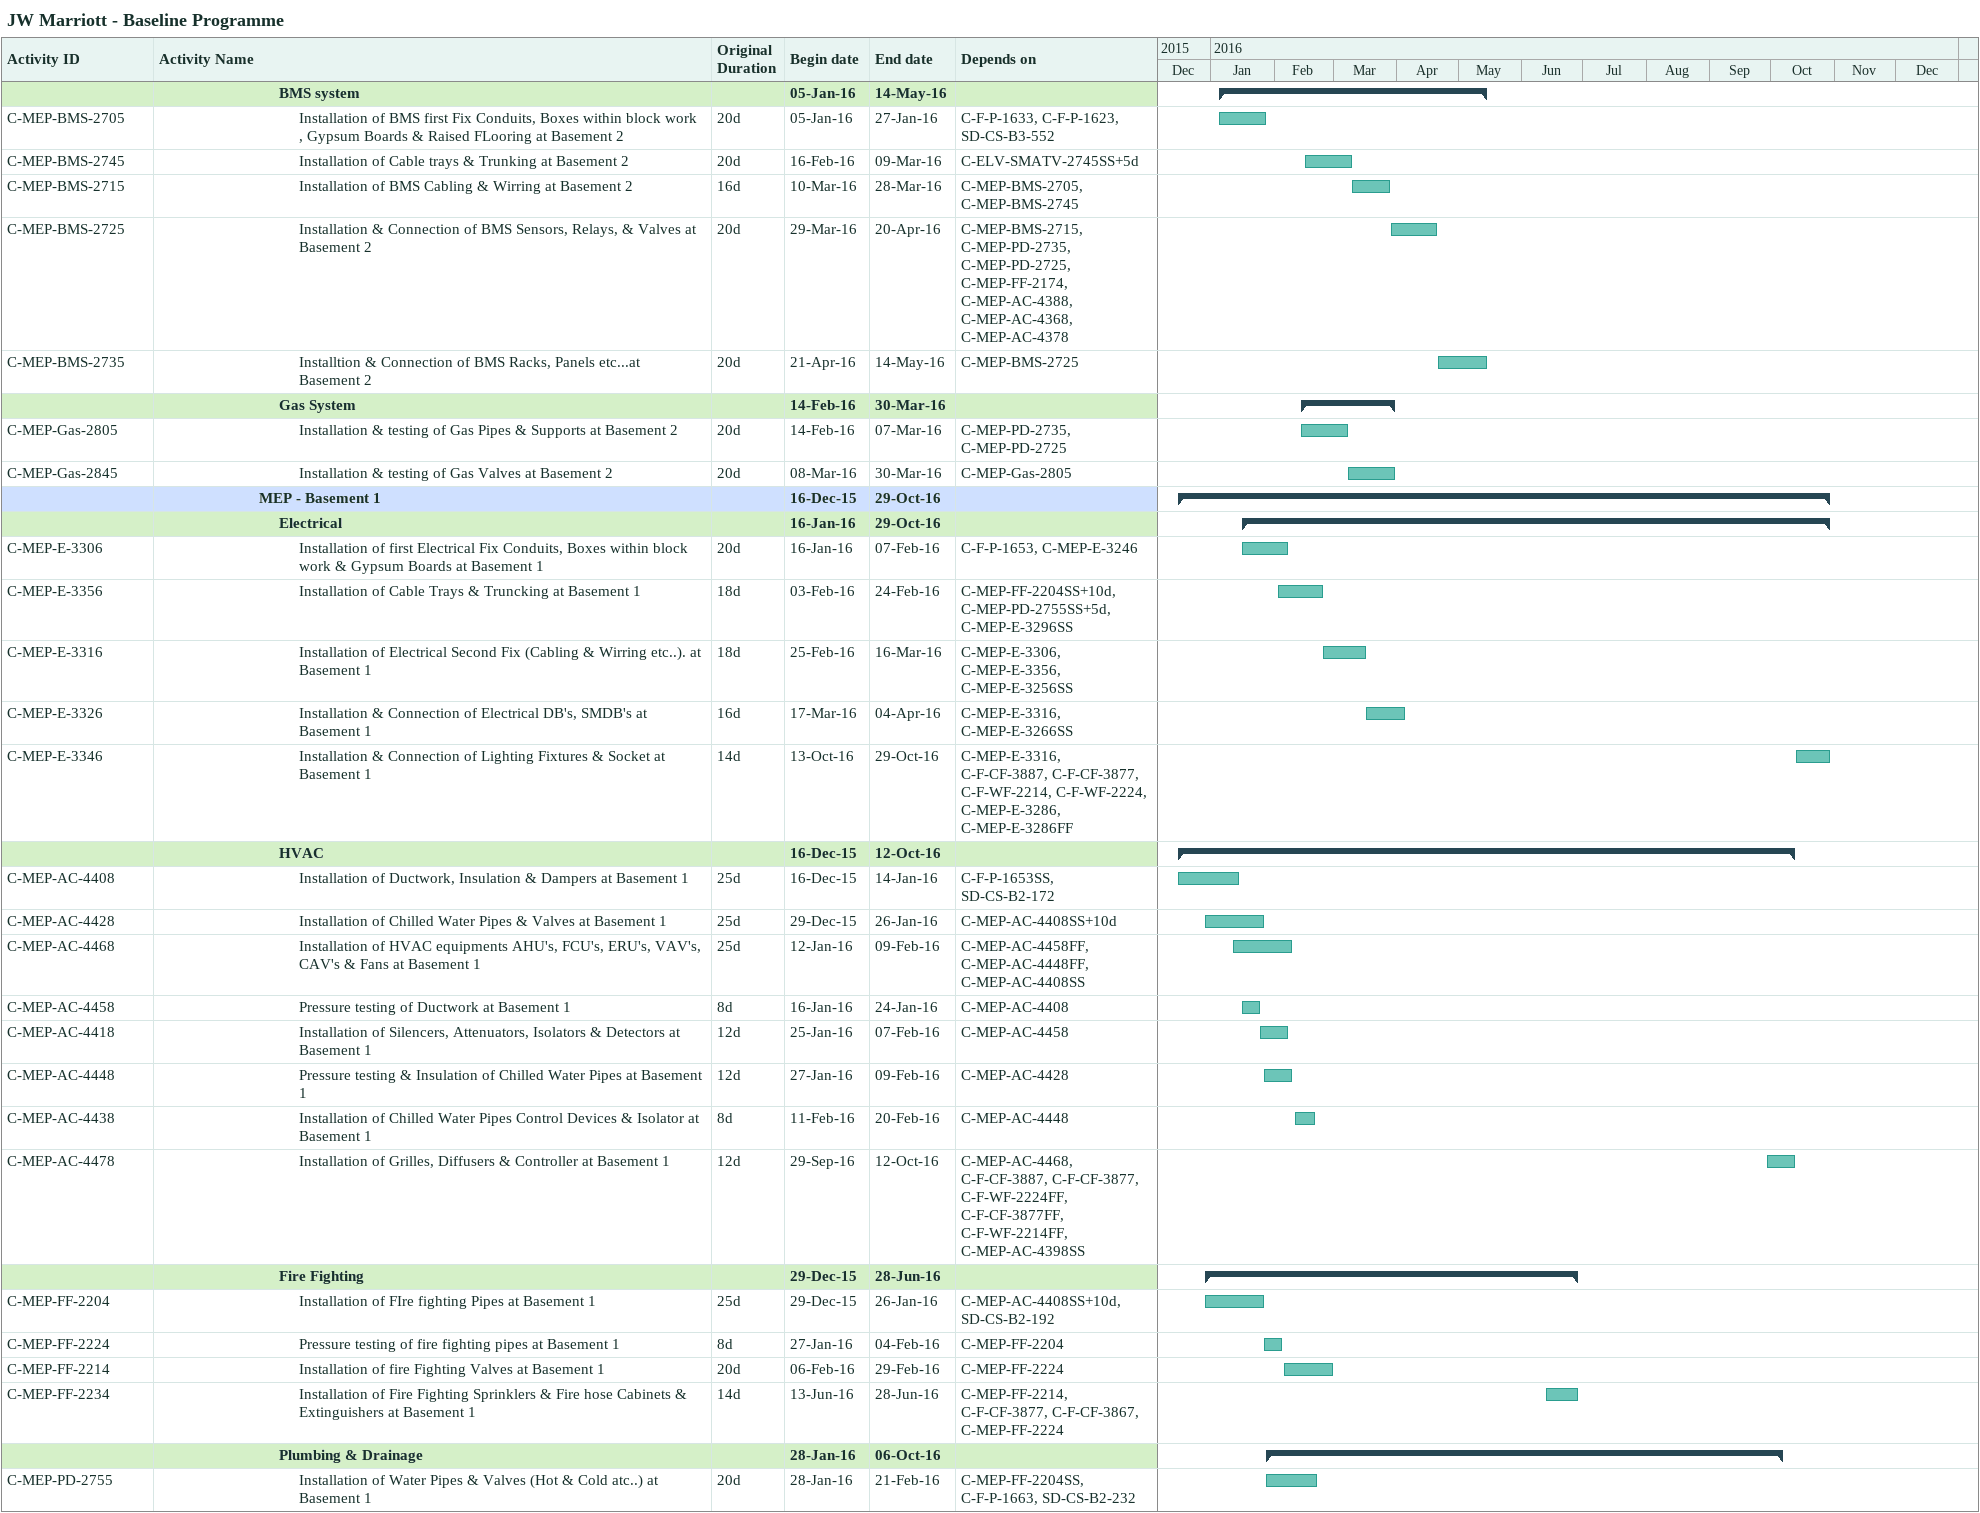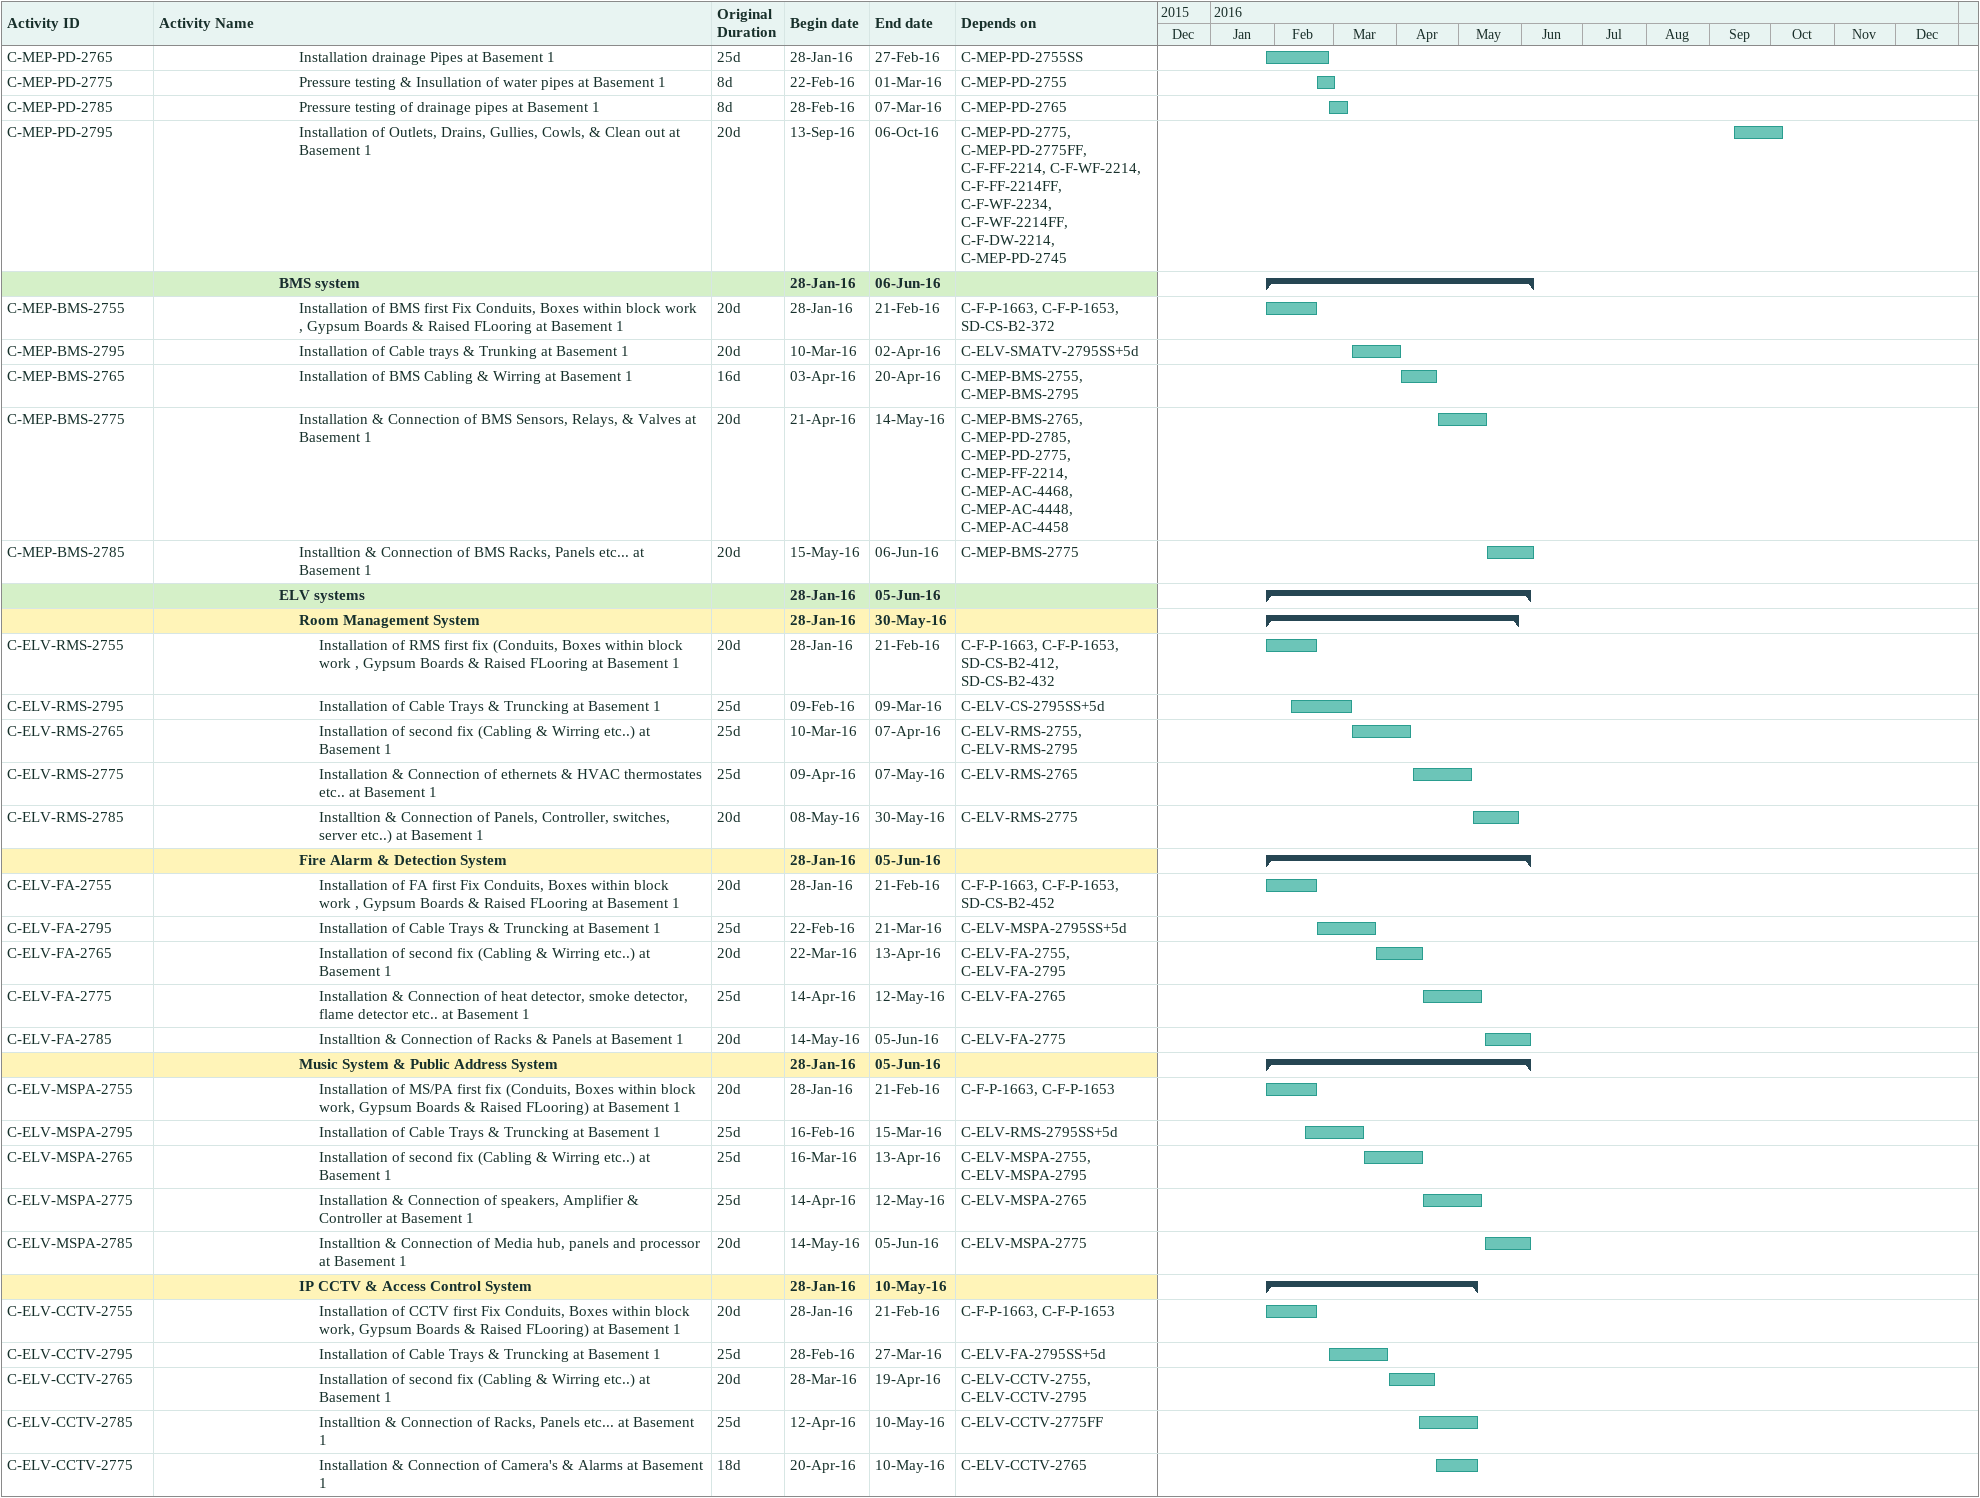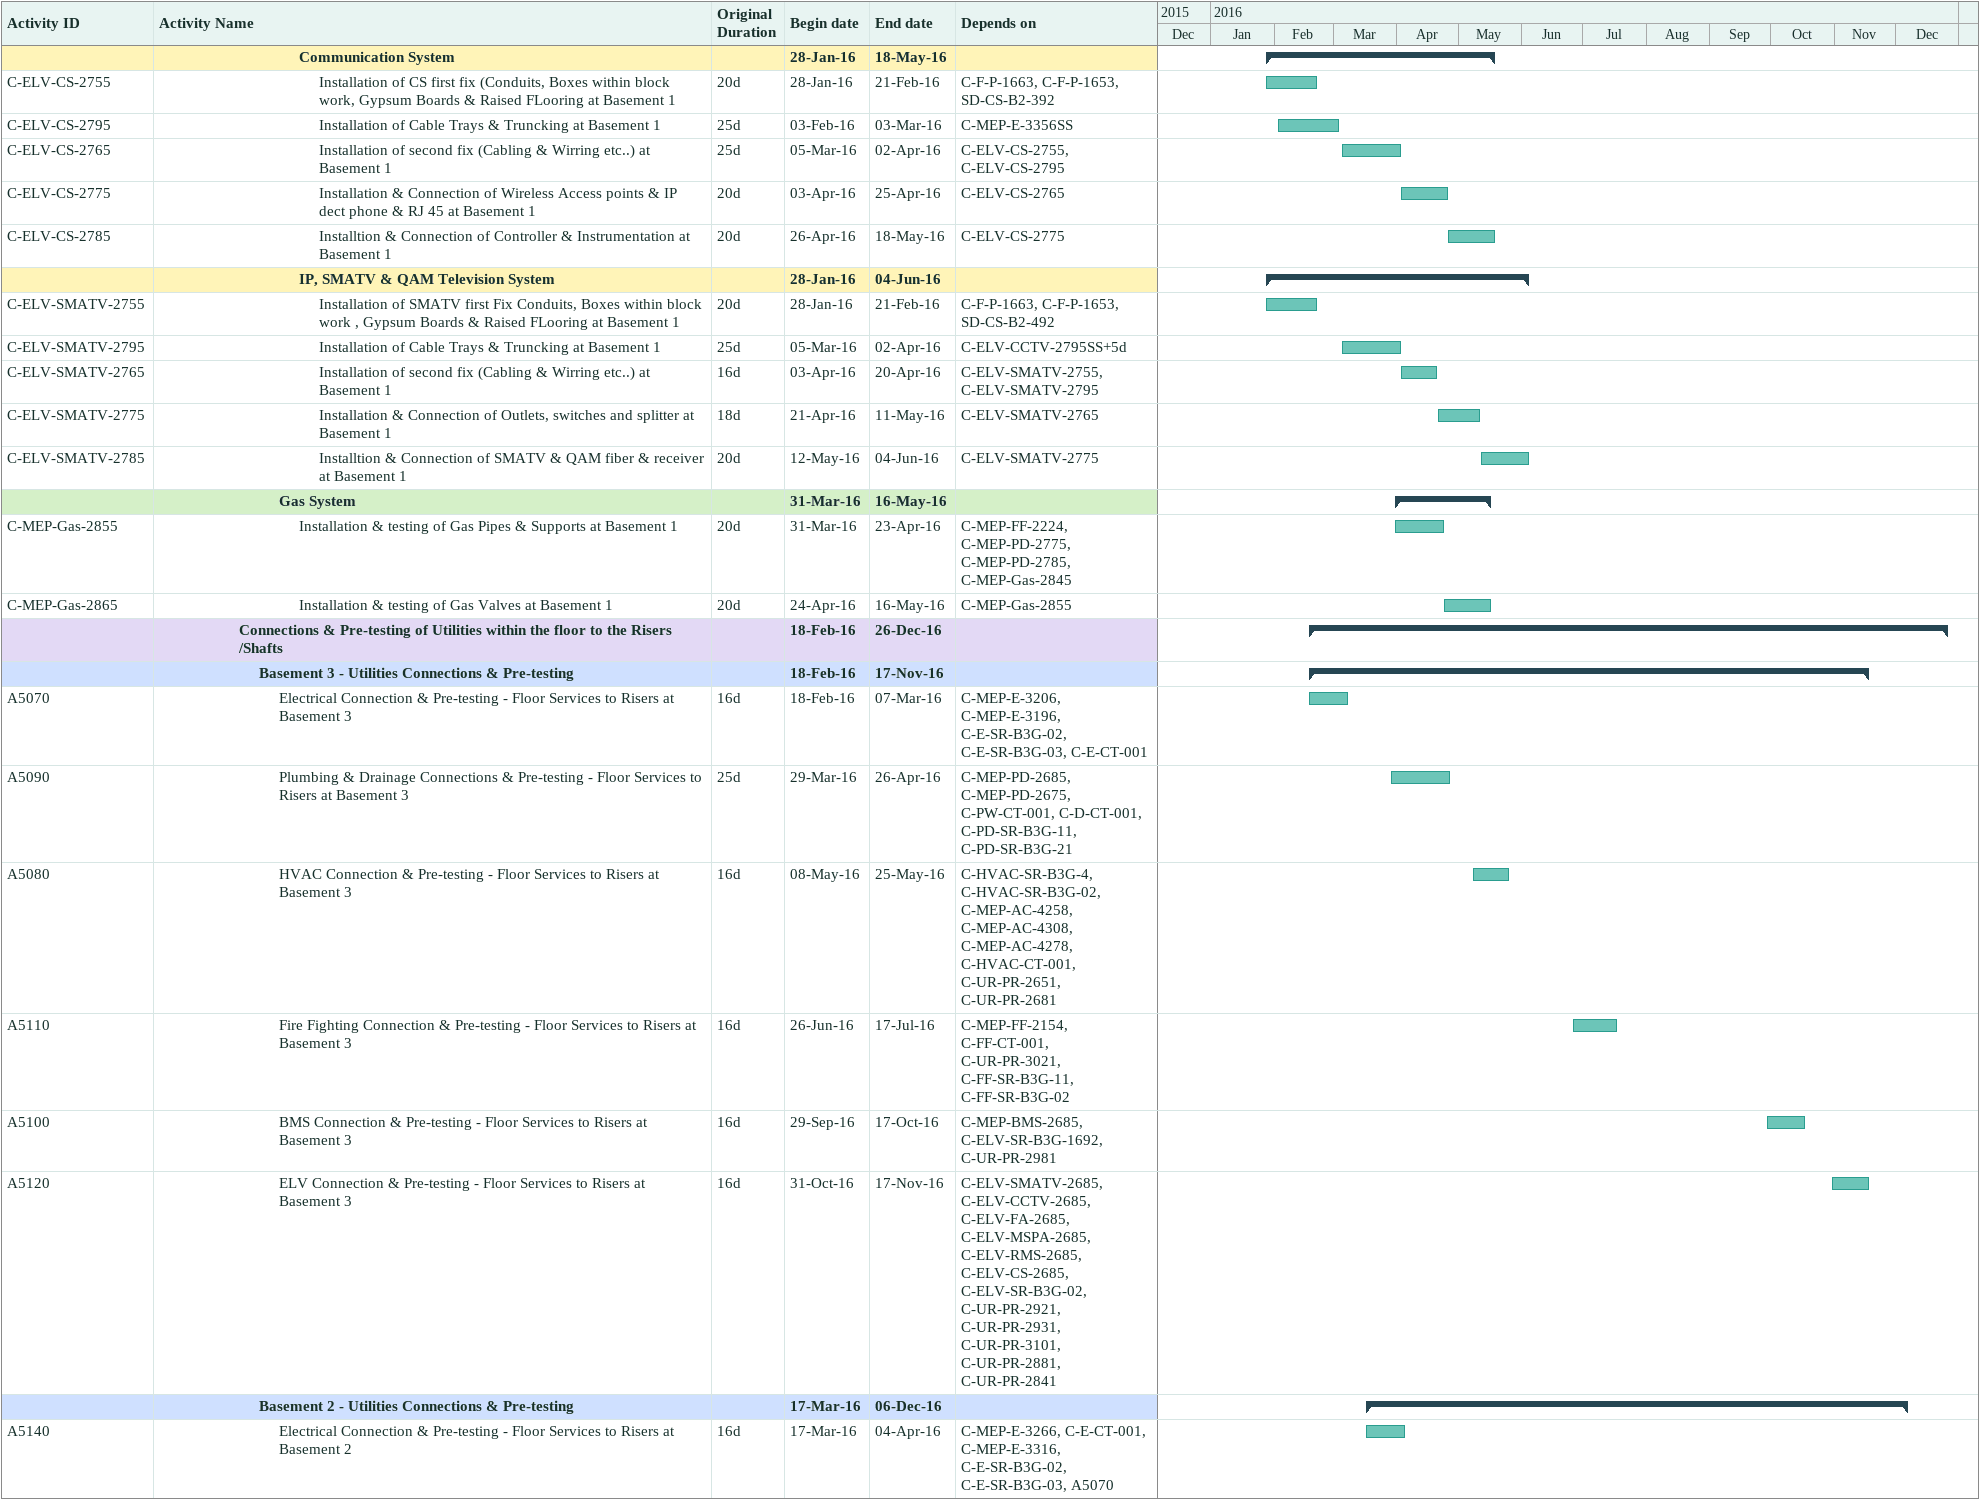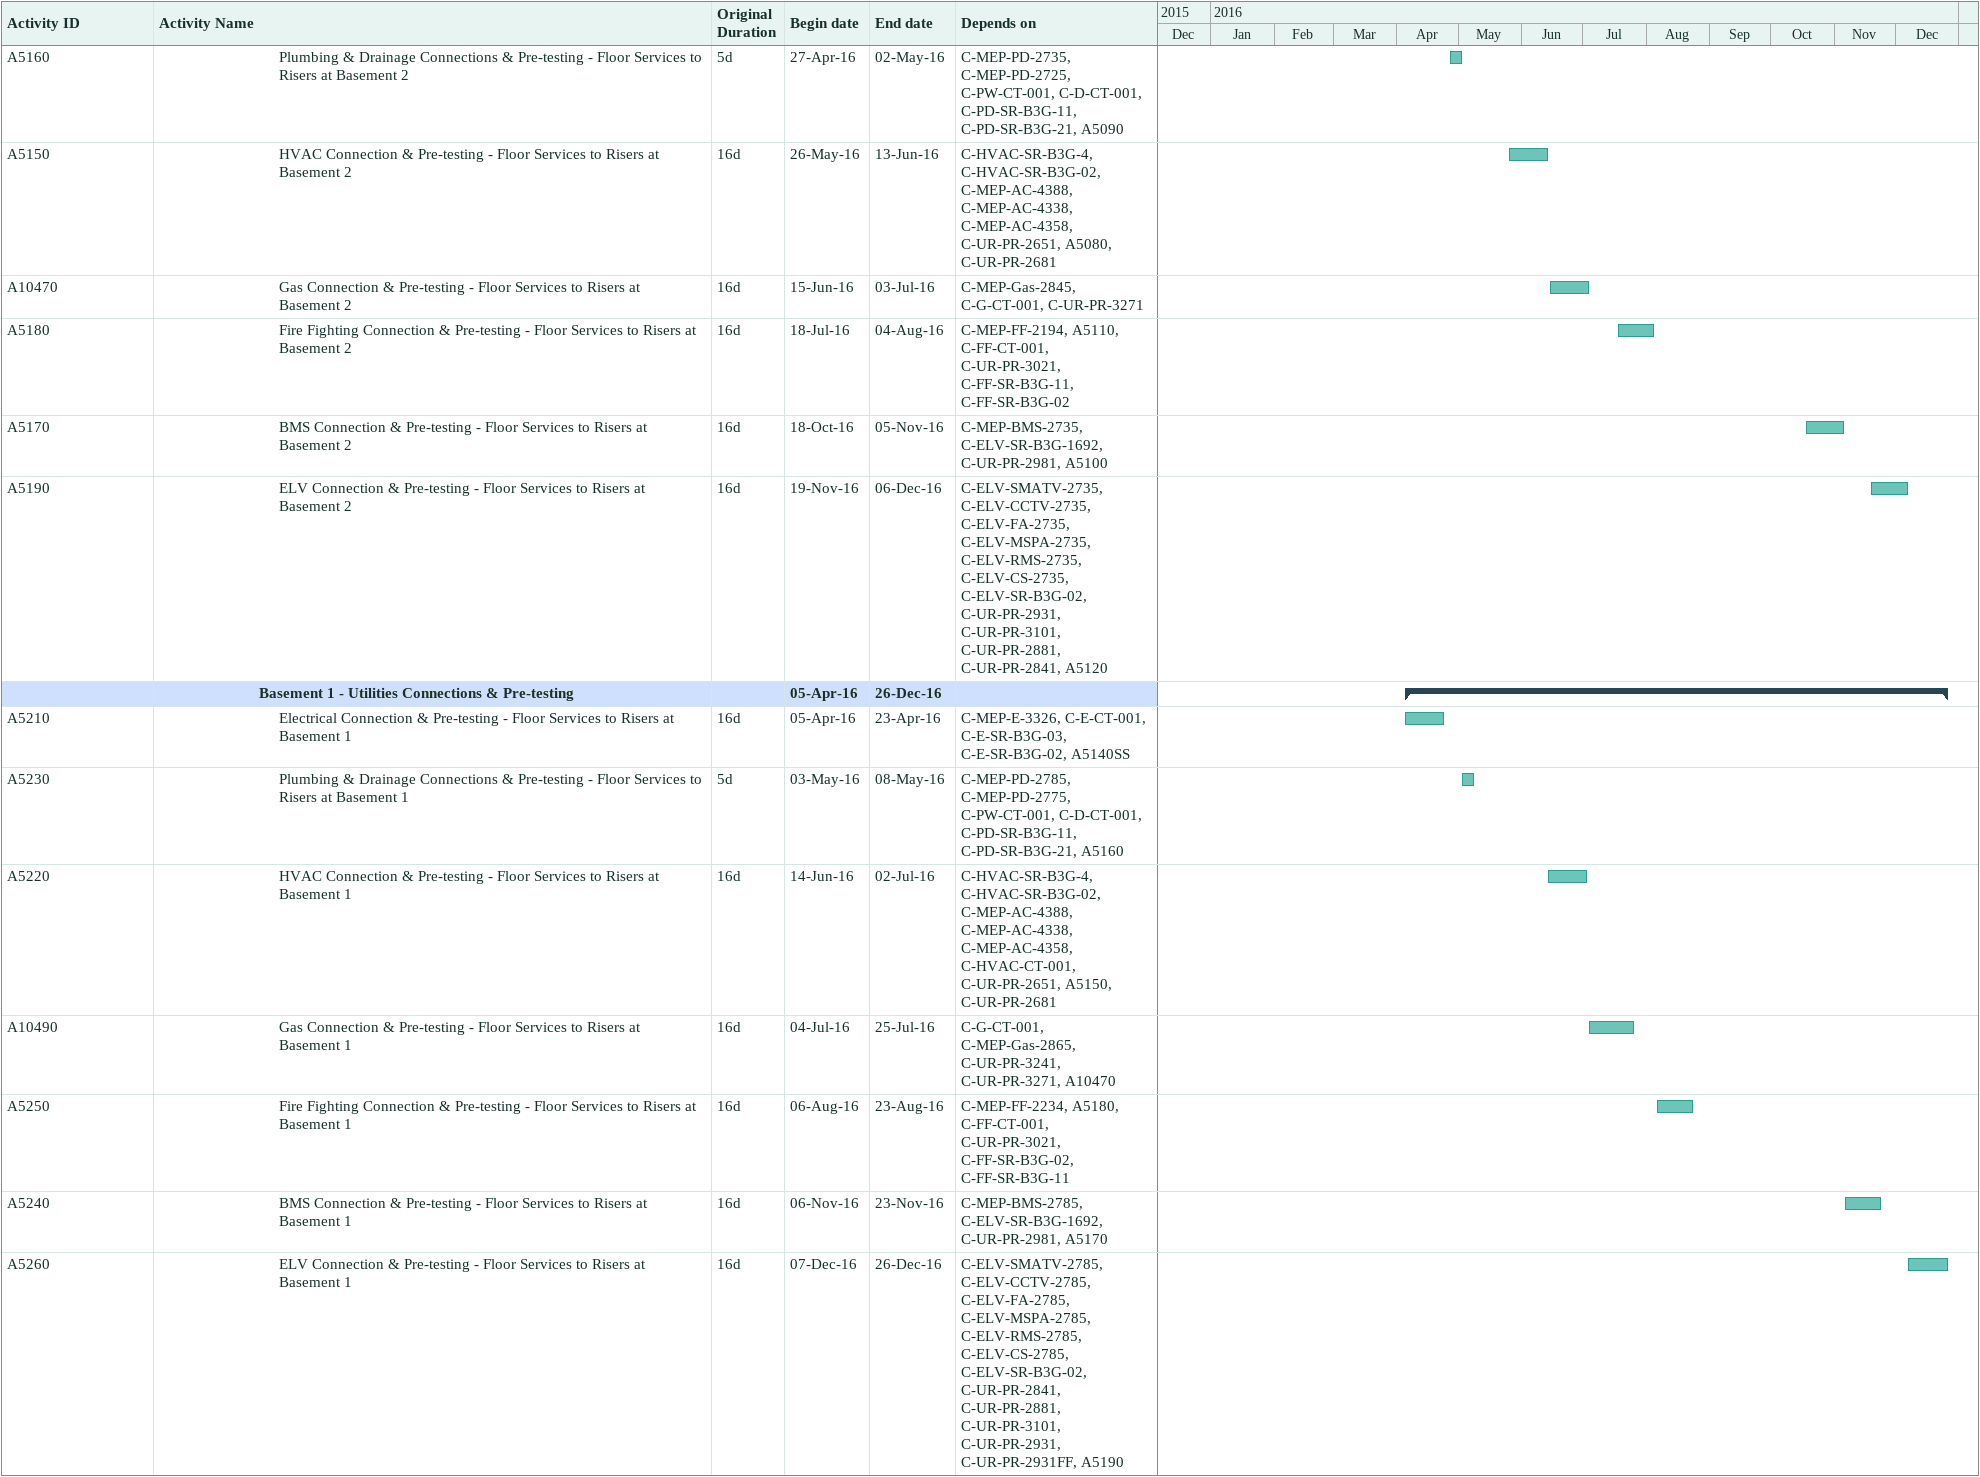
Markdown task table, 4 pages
JW Marriott - Baseline Programme

| ID | Level | Task | Original duration | Start | Finish | Predecessors |
|---|---|---|---|---|---|---|
|  | 7 | **BMS system** |  | 2016-01-05 | 2016-05-14 |  |
| C-MEP-BMS-2705 | 8 | Installation of BMS first Fix Conduits, Boxes within block work , Gypsum Boards & Raised FLooring at Basement 2 | 20d | 2016-01-05 | 2016-01-27 | C-F-P-1633, C-F-P-1623, SD-CS-B3-552 |
| C-MEP-BMS-2745 | 8 | Installation of Cable trays & Trunking at Basement 2 | 20d | 2016-02-16 | 2016-03-09 | C-ELV-SMATV-2745SS+5d |
| C-MEP-BMS-2715 | 8 | Installation of BMS Cabling & Wirring at Basement 2 | 16d | 2016-03-10 | 2016-03-28 | C-MEP-BMS-2705, C-MEP-BMS-2745 |
| C-MEP-BMS-2725 | 8 | Installation & Connection of BMS Sensors, Relays, & Valves at Basement 2 | 20d | 2016-03-29 | 2016-04-20 | C-MEP-BMS-2715, C-MEP-PD-2735, C-MEP-PD-2725, C-MEP-FF-2174, C-MEP-AC-4388, C-MEP-AC-4368, C-MEP-AC-4378 |
| C-MEP-BMS-2735 | 8 | Installtion & Connection of BMS Racks, Panels etc...at Basement 2 | 20d | 2016-04-21 | 2016-05-14 | C-MEP-BMS-2725 |
|  | 7 | **Gas System** |  | 2016-02-14 | 2016-03-30 |  |
| C-MEP-Gas-2805 | 8 | Installation & testing of Gas Pipes & Supports at Basement 2 | 20d | 2016-02-14 | 2016-03-07 | C-MEP-PD-2735, C-MEP-PD-2725 |
| C-MEP-Gas-2845 | 8 | Installation & testing of Gas Valves at Basement 2 | 20d | 2016-03-08 | 2016-03-30 | C-MEP-Gas-2805 |
|  | 6 | **MEP - Basement 1** |  | 2015-12-16 | 2016-10-29 |  |
|  | 7 | **Electrical** |  | 2016-01-16 | 2016-10-29 |  |
| C-MEP-E-3306 | 8 | Installation of first Electrical Fix Conduits, Boxes within block work & Gypsum Boards at Basement 1 | 20d | 2016-01-16 | 2016-02-07 | C-F-P-1653, C-MEP-E-3246 |
| C-MEP-E-3356 | 8 | Installation of Cable Trays & Truncking at Basement 1 | 18d | 2016-02-03 | 2016-02-24 | C-MEP-FF-2204SS+10d, C-MEP-PD-2755SS+5d, C-MEP-E-3296SS |
| C-MEP-E-3316 | 8 | Installation of Electrical Second Fix (Cabling & Wirring etc..). at Basement 1 | 18d | 2016-02-25 | 2016-03-16 | C-MEP-E-3306, C-MEP-E-3356, C-MEP-E-3256SS |
| C-MEP-E-3326 | 8 | Installation & Connection of Electrical DB's, SMDB's at Basement 1 | 16d | 2016-03-17 | 2016-04-04 | C-MEP-E-3316, C-MEP-E-3266SS |
| C-MEP-E-3346 | 8 | Installation & Connection of Lighting Fixtures & Socket at Basement 1 | 14d | 2016-10-13 | 2016-10-29 | C-MEP-E-3316, C-F-CF-3887, C-F-CF-3877, C-F-WF-2214, C-F-WF-2224, C-MEP-E-3286, C-MEP-E-3286FF |
|  | 7 | **HVAC** |  | 2015-12-16 | 2016-10-12 |  |
| C-MEP-AC-4408 | 8 | Installation of Ductwork, Insulation & Dampers at Basement 1 | 25d | 2015-12-16 | 2016-01-14 | C-F-P-1653SS, SD-CS-B2-172 |
| C-MEP-AC-4428 | 8 | Installation of Chilled Water Pipes & Valves at Basement 1 | 25d | 2015-12-29 | 2016-01-26 | C-MEP-AC-4408SS+10d |
| C-MEP-AC-4468 | 8 | Installation of HVAC equipments AHU's, FCU's, ERU's, VAV's, CAV's & Fans at Basement 1 | 25d | 2016-01-12 | 2016-02-09 | C-MEP-AC-4458FF, C-MEP-AC-4448FF, C-MEP-AC-4408SS |
| C-MEP-AC-4458 | 8 | Pressure testing of Ductwork at Basement 1 | 8d | 2016-01-16 | 2016-01-24 | C-MEP-AC-4408 |
| C-MEP-AC-4418 | 8 | Installation of Silencers, Attenuators, Isolators & Detectors at Basement 1 | 12d | 2016-01-25 | 2016-02-07 | C-MEP-AC-4458 |
| C-MEP-AC-4448 | 8 | Pressure testing & Insulation of Chilled Water Pipes at Basement 1 | 12d | 2016-01-27 | 2016-02-09 | C-MEP-AC-4428 |
| C-MEP-AC-4438 | 8 | Installation of Chilled Water Pipes Control Devices & Isolator at Basement 1 | 8d | 2016-02-11 | 2016-02-20 | C-MEP-AC-4448 |
| C-MEP-AC-4478 | 8 | Installation of Grilles, Diffusers & Controller at Basement 1 | 12d | 2016-09-29 | 2016-10-12 | C-MEP-AC-4468, C-F-CF-3887, C-F-CF-3877, C-F-WF-2224FF, C-F-CF-3877FF, C-F-WF-2214FF, C-MEP-AC-4398SS |
|  | 7 | **Fire Fighting** |  | 2015-12-29 | 2016-06-28 |  |
| C-MEP-FF-2204 | 8 | Installation of FIre fighting Pipes at Basement 1 | 25d | 2015-12-29 | 2016-01-26 | C-MEP-AC-4408SS+10d, SD-CS-B2-192 |
| C-MEP-FF-2224 | 8 | Pressure testing of fire fighting pipes at Basement 1 | 8d | 2016-01-27 | 2016-02-04 | C-MEP-FF-2204 |
| C-MEP-FF-2214 | 8 | Installation of fire Fighting Valves at Basement 1 | 20d | 2016-02-06 | 2016-02-29 | C-MEP-FF-2224 |
| C-MEP-FF-2234 | 8 | Installation of Fire Fighting Sprinklers & Fire hose Cabinets & Extinguishers at Basement 1 | 14d | 2016-06-13 | 2016-06-28 | C-MEP-FF-2214, C-F-CF-3877, C-F-CF-3867, C-MEP-FF-2224 |
|  | 7 | **Plumbing & Drainage** |  | 2016-01-28 | 2016-10-06 |  |
| C-MEP-PD-2755 | 8 | Installation of Water Pipes & Valves (Hot & Cold atc..) at Basement 1 | 20d | 2016-01-28 | 2016-02-21 | C-MEP-FF-2204SS, C-F-P-1663, SD-CS-B2-232 |
| C-MEP-PD-2765 | 8 | Installation drainage Pipes at Basement 1 | 25d | 2016-01-28 | 2016-02-27 | C-MEP-PD-2755SS |
| C-MEP-PD-2775 | 8 | Pressure testing & Insullation of water pipes at Basement 1 | 8d | 2016-02-22 | 2016-03-01 | C-MEP-PD-2755 |
| C-MEP-PD-2785 | 8 | Pressure testing of drainage pipes at Basement 1 | 8d | 2016-02-28 | 2016-03-07 | C-MEP-PD-2765 |
| C-MEP-PD-2795 | 8 | Installation of Outlets, Drains, Gullies, Cowls, & Clean out at Basement 1 | 20d | 2016-09-13 | 2016-10-06 | C-MEP-PD-2775, C-MEP-PD-2775FF, C-F-FF-2214, C-F-WF-2214, C-F-FF-2214FF, C-F-WF-2234, C-F-WF-2214FF, C-F-DW-2214, C-MEP-PD-2745 |
|  | 7 | **BMS system** |  | 2016-01-28 | 2016-06-06 |  |
| C-MEP-BMS-2755 | 8 | Installation of BMS first Fix Conduits, Boxes within block work , Gypsum Boards & Raised FLooring at Basement 1 | 20d | 2016-01-28 | 2016-02-21 | C-F-P-1663, C-F-P-1653, SD-CS-B2-372 |
| C-MEP-BMS-2795 | 8 | Installation of Cable trays & Trunking at Basement 1 | 20d | 2016-03-10 | 2016-04-02 | C-ELV-SMATV-2795SS+5d |
| C-MEP-BMS-2765 | 8 | Installation of BMS Cabling & Wirring at Basement 1 | 16d | 2016-04-03 | 2016-04-20 | C-MEP-BMS-2755, C-MEP-BMS-2795 |
| C-MEP-BMS-2775 | 8 | Installation & Connection of BMS Sensors, Relays, & Valves at Basement 1 | 20d | 2016-04-21 | 2016-05-14 | C-MEP-BMS-2765, C-MEP-PD-2785, C-MEP-PD-2775, C-MEP-FF-2214, C-MEP-AC-4468, C-MEP-AC-4448, C-MEP-AC-4458 |
| C-MEP-BMS-2785 | 8 | Installtion & Connection of BMS Racks, Panels etc... at Basement 1 | 20d | 2016-05-15 | 2016-06-06 | C-MEP-BMS-2775 |
|  | 7 | **ELV systems** |  | 2016-01-28 | 2016-06-05 |  |
|  | 8 | **Room Management System** |  | 2016-01-28 | 2016-05-30 |  |
| C-ELV-RMS-2755 | 9 | Installation of RMS first fix (Conduits, Boxes within block work , Gypsum Boards & Raised FLooring at Basement 1 | 20d | 2016-01-28 | 2016-02-21 | C-F-P-1663, C-F-P-1653, SD-CS-B2-412, SD-CS-B2-432 |
| C-ELV-RMS-2795 | 9 | Installation of Cable Trays & Truncking at Basement 1 | 25d | 2016-02-09 | 2016-03-09 | C-ELV-CS-2795SS+5d |
| C-ELV-RMS-2765 | 9 | Installation of second fix (Cabling & Wirring etc..) at Basement 1 | 25d | 2016-03-10 | 2016-04-07 | C-ELV-RMS-2755, C-ELV-RMS-2795 |
| C-ELV-RMS-2775 | 9 | Installation & Connection of ethernets & HVAC thermostates etc.. at Basement 1 | 25d | 2016-04-09 | 2016-05-07 | C-ELV-RMS-2765 |
| C-ELV-RMS-2785 | 9 | Installtion & Connection of Panels, Controller, switches, server etc..) at Basement 1 | 20d | 2016-05-08 | 2016-05-30 | C-ELV-RMS-2775 |
|  | 8 | **Fire Alarm & Detection System** |  | 2016-01-28 | 2016-06-05 |  |
| C-ELV-FA-2755 | 9 | Installation of FA first Fix Conduits, Boxes within block work , Gypsum Boards & Raised FLooring at Basement 1 | 20d | 2016-01-28 | 2016-02-21 | C-F-P-1663, C-F-P-1653, SD-CS-B2-452 |
| C-ELV-FA-2795 | 9 | Installation of Cable Trays & Truncking at Basement 1 | 25d | 2016-02-22 | 2016-03-21 | C-ELV-MSPA-2795SS+5d |
| C-ELV-FA-2765 | 9 | Installation of second fix (Cabling & Wirring etc..) at Basement 1 | 20d | 2016-03-22 | 2016-04-13 | C-ELV-FA-2755, C-ELV-FA-2795 |
| C-ELV-FA-2775 | 9 | Installation & Connection of heat detector, smoke detector, flame detector etc.. at Basement 1 | 25d | 2016-04-14 | 2016-05-12 | C-ELV-FA-2765 |
| C-ELV-FA-2785 | 9 | Installtion & Connection of Racks & Panels at Basement 1 | 20d | 2016-05-14 | 2016-06-05 | C-ELV-FA-2775 |
|  | 8 | **Music System & Public Address System** |  | 2016-01-28 | 2016-06-05 |  |
| C-ELV-MSPA-2755 | 9 | Installation of MS/PA first fix (Conduits, Boxes within block work, Gypsum Boards & Raised FLooring) at Basement 1 | 20d | 2016-01-28 | 2016-02-21 | C-F-P-1663, C-F-P-1653 |
| C-ELV-MSPA-2795 | 9 | Installation of Cable Trays & Truncking at Basement 1 | 25d | 2016-02-16 | 2016-03-15 | C-ELV-RMS-2795SS+5d |
| C-ELV-MSPA-2765 | 9 | Installation of second fix (Cabling & Wirring etc..) at Basement 1 | 25d | 2016-03-16 | 2016-04-13 | C-ELV-MSPA-2755, C-ELV-MSPA-2795 |
| C-ELV-MSPA-2775 | 9 | Installation & Connection of speakers, Amplifier & Controller at Basement 1 | 25d | 2016-04-14 | 2016-05-12 | C-ELV-MSPA-2765 |
| C-ELV-MSPA-2785 | 9 | Installtion & Connection of Media hub, panels and processor at Basement 1 | 20d | 2016-05-14 | 2016-06-05 | C-ELV-MSPA-2775 |
|  | 8 | **IP CCTV & Access Control System** |  | 2016-01-28 | 2016-05-10 |  |
| C-ELV-CCTV-2755 | 9 | Installation of CCTV first Fix Conduits, Boxes within block work, Gypsum Boards & Raised FLooring) at Basement 1 | 20d | 2016-01-28 | 2016-02-21 | C-F-P-1663, C-F-P-1653 |
| C-ELV-CCTV-2795 | 9 | Installation of Cable Trays & Truncking at Basement 1 | 25d | 2016-02-28 | 2016-03-27 | C-ELV-FA-2795SS+5d |
| C-ELV-CCTV-2765 | 9 | Installation of second fix (Cabling & Wirring etc..) at Basement 1 | 20d | 2016-03-28 | 2016-04-19 | C-ELV-CCTV-2755, C-ELV-CCTV-2795 |
| C-ELV-CCTV-2785 | 9 | Installtion & Connection of Racks, Panels etc... at Basement 1 | 25d | 2016-04-12 | 2016-05-10 | C-ELV-CCTV-2775FF |
| C-ELV-CCTV-2775 | 9 | Installation & Connection of Camera's & Alarms at Basement 1 | 18d | 2016-04-20 | 2016-05-10 | C-ELV-CCTV-2765 |
|  | 8 | **Communication System** |  | 2016-01-28 | 2016-05-18 |  |
| C-ELV-CS-2755 | 9 | Installation of CS first fix (Conduits, Boxes within block work, Gypsum Boards & Raised FLooring at Basement 1 | 20d | 2016-01-28 | 2016-02-21 | C-F-P-1663, C-F-P-1653, SD-CS-B2-392 |
| C-ELV-CS-2795 | 9 | Installation of Cable Trays & Truncking at Basement 1 | 25d | 2016-02-03 | 2016-03-03 | C-MEP-E-3356SS |
| C-ELV-CS-2765 | 9 | Installation of second fix (Cabling & Wirring etc..) at Basement 1 | 25d | 2016-03-05 | 2016-04-02 | C-ELV-CS-2755, C-ELV-CS-2795 |
| C-ELV-CS-2775 | 9 | Installation & Connection of Wireless Access points & IP dect phone & RJ 45 at Basement 1 | 20d | 2016-04-03 | 2016-04-25 | C-ELV-CS-2765 |
| C-ELV-CS-2785 | 9 | Installtion & Connection of Controller & Instrumentation at Basement 1 | 20d | 2016-04-26 | 2016-05-18 | C-ELV-CS-2775 |
|  | 8 | **IP, SMATV & QAM Television System** |  | 2016-01-28 | 2016-06-04 |  |
| C-ELV-SMATV-2755 | 9 | Installation of SMATV first Fix Conduits, Boxes within block work , Gypsum Boards & Raised FLooring at Basement 1 | 20d | 2016-01-28 | 2016-02-21 | C-F-P-1663, C-F-P-1653, SD-CS-B2-492 |
| C-ELV-SMATV-2795 | 9 | Installation of Cable Trays & Truncking at Basement 1 | 25d | 2016-03-05 | 2016-04-02 | C-ELV-CCTV-2795SS+5d |
| C-ELV-SMATV-2765 | 9 | Installation of second fix (Cabling & Wirring etc..) at Basement 1 | 16d | 2016-04-03 | 2016-04-20 | C-ELV-SMATV-2755, C-ELV-SMATV-2795 |
| C-ELV-SMATV-2775 | 9 | Installation & Connection of Outlets, switches and splitter at Basement 1 | 18d | 2016-04-21 | 2016-05-11 | C-ELV-SMATV-2765 |
| C-ELV-SMATV-2785 | 9 | Installtion & Connection of SMATV & QAM fiber & receiver at Basement 1 | 20d | 2016-05-12 | 2016-06-04 | C-ELV-SMATV-2775 |
|  | 7 | **Gas System** |  | 2016-03-31 | 2016-05-16 |  |
| C-MEP-Gas-2855 | 8 | Installation & testing of Gas Pipes & Supports at Basement 1 | 20d | 2016-03-31 | 2016-04-23 | C-MEP-FF-2224, C-MEP-PD-2775, C-MEP-PD-2785, C-MEP-Gas-2845 |
| C-MEP-Gas-2865 | 8 | Installation & testing of Gas Valves at Basement 1 | 20d | 2016-04-24 | 2016-05-16 | C-MEP-Gas-2855 |
|  | 5 | **Connections & Pre-testing of Utilities within the floor to the Risers /Shafts** |  | 2016-02-18 | 2016-12-26 |  |
|  | 6 | **Basement 3 - Utilities Connections & Pre-testing** |  | 2016-02-18 | 2016-11-17 |  |
| A5070 | 7 | Electrical Connection & Pre-testing - Floor Services to Risers at Basement 3 | 16d | 2016-02-18 | 2016-03-07 | C-MEP-E-3206, C-MEP-E-3196, C-E-SR-B3G-02, C-E-SR-B3G-03, C-E-CT-001 |
| A5090 | 7 | Plumbing & Drainage Connections & Pre-testing - Floor Services to Risers at Basement 3 | 25d | 2016-03-29 | 2016-04-26 | C-MEP-PD-2685, C-MEP-PD-2675, C-PW-CT-001, C-D-CT-001, C-PD-SR-B3G-11, C-PD-SR-B3G-21 |
| A5080 | 7 | HVAC Connection & Pre-testing - Floor Services to Risers at Basement 3 | 16d | 2016-05-08 | 2016-05-25 | C-HVAC-SR-B3G-4, C-HVAC-SR-B3G-02, C-MEP-AC-4258, C-MEP-AC-4308, C-MEP-AC-4278, C-HVAC-CT-001, C-UR-PR-2651, C-UR-PR-2681 |
| A5110 | 7 | Fire Fighting Connection & Pre-testing - Floor Services to Risers at Basement 3 | 16d | 2016-06-26 | 2016-07-17 | C-MEP-FF-2154, C-FF-CT-001, C-UR-PR-3021, C-FF-SR-B3G-11, C-FF-SR-B3G-02 |
| A5100 | 7 | BMS Connection & Pre-testing - Floor Services to Risers at Basement 3 | 16d | 2016-09-29 | 2016-10-17 | C-MEP-BMS-2685, C-ELV-SR-B3G-1692, C-UR-PR-2981 |
| A5120 | 7 | ELV Connection & Pre-testing - Floor Services to Risers at Basement 3 | 16d | 2016-10-31 | 2016-11-17 | C-ELV-SMATV-2685, C-ELV-CCTV-2685, C-ELV-FA-2685, C-ELV-MSPA-2685, C-ELV-RMS-2685, C-ELV-CS-2685, C-ELV-SR-B3G-02, C-UR-PR-2921, C-UR-PR-2931, C-UR-PR-3101, C-UR-PR-2881, C-UR-PR-2841 |
|  | 6 | **Basement 2 - Utilities Connections & Pre-testing** |  | 2016-03-17 | 2016-12-06 |  |
| A5140 | 7 | Electrical Connection & Pre-testing - Floor Services to Risers at Basement 2 | 16d | 2016-03-17 | 2016-04-04 | C-MEP-E-3266, C-E-CT-001, C-MEP-E-3316, C-E-SR-B3G-02, C-E-SR-B3G-03, A5070 |
| A5160 | 7 | Plumbing & Drainage Connections & Pre-testing - Floor Services to Risers at Basement 2 | 5d | 2016-04-27 | 2016-05-02 | C-MEP-PD-2735, C-MEP-PD-2725, C-PW-CT-001, C-D-CT-001, C-PD-SR-B3G-11, C-PD-SR-B3G-21, A5090 |
| A5150 | 7 | HVAC Connection & Pre-testing - Floor Services to Risers at Basement 2 | 16d | 2016-05-26 | 2016-06-13 | C-HVAC-SR-B3G-4, C-HVAC-SR-B3G-02, C-MEP-AC-4388, C-MEP-AC-4338, C-MEP-AC-4358, C-UR-PR-2651, A5080, C-UR-PR-2681 |
| A10470 | 7 | Gas Connection & Pre-testing - Floor Services to Risers at Basement 2 | 16d | 2016-06-15 | 2016-07-03 | C-MEP-Gas-2845, C-G-CT-001, C-UR-PR-3271 |
| A5180 | 7 | Fire Fighting Connection & Pre-testing - Floor Services to Risers at Basement 2 | 16d | 2016-07-18 | 2016-08-04 | C-MEP-FF-2194, A5110, C-FF-CT-001, C-UR-PR-3021, C-FF-SR-B3G-11, C-FF-SR-B3G-02 |
| A5170 | 7 | BMS Connection & Pre-testing - Floor Services to Risers at Basement 2 | 16d | 2016-10-18 | 2016-11-05 | C-MEP-BMS-2735, C-ELV-SR-B3G-1692, C-UR-PR-2981, A5100 |
| A5190 | 7 | ELV Connection & Pre-testing - Floor Services to Risers at Basement 2 | 16d | 2016-11-19 | 2016-12-06 | C-ELV-SMATV-2735, C-ELV-CCTV-2735, C-ELV-FA-2735, C-ELV-MSPA-2735, C-ELV-RMS-2735, C-ELV-CS-2735, C-ELV-SR-B3G-02, C-UR-PR-2931, C-UR-PR-3101, C-UR-PR-2881, C-UR-PR-2841, A5120 |
|  | 6 | **Basement 1 - Utilities Connections & Pre-testing** |  | 2016-04-05 | 2016-12-26 |  |
| A5210 | 7 | Electrical Connection & Pre-testing - Floor Services to Risers at Basement 1 | 16d | 2016-04-05 | 2016-04-23 | C-MEP-E-3326, C-E-CT-001, C-E-SR-B3G-03, C-E-SR-B3G-02, A5140SS |
| A5230 | 7 | Plumbing & Drainage Connections & Pre-testing - Floor Services to Risers at Basement 1 | 5d | 2016-05-03 | 2016-05-08 | C-MEP-PD-2785, C-MEP-PD-2775, C-PW-CT-001, C-D-CT-001, C-PD-SR-B3G-11, C-PD-SR-B3G-21, A5160 |
| A5220 | 7 | HVAC Connection & Pre-testing - Floor Services to Risers at Basement 1 | 16d | 2016-06-14 | 2016-07-02 | C-HVAC-SR-B3G-4, C-HVAC-SR-B3G-02, C-MEP-AC-4388, C-MEP-AC-4338, C-MEP-AC-4358, C-HVAC-CT-001, C-UR-PR-2651, A5150, C-UR-PR-2681 |
| A10490 | 7 | Gas Connection & Pre-testing - Floor Services to Risers at Basement 1 | 16d | 2016-07-04 | 2016-07-25 | C-G-CT-001, C-MEP-Gas-2865, C-UR-PR-3241, C-UR-PR-3271, A10470 |
| A5250 | 7 | Fire Fighting Connection & Pre-testing - Floor Services to Risers at Basement 1 | 16d | 2016-08-06 | 2016-08-23 | C-MEP-FF-2234, A5180, C-FF-CT-001, C-UR-PR-3021, C-FF-SR-B3G-02, C-FF-SR-B3G-11 |
| A5240 | 7 | BMS Connection & Pre-testing - Floor Services to Risers at Basement 1 | 16d | 2016-11-06 | 2016-11-23 | C-MEP-BMS-2785, C-ELV-SR-B3G-1692, C-UR-PR-2981, A5170 |
| A5260 | 7 | ELV Connection & Pre-testing - Floor Services to Risers at Basement 1 | 16d | 2016-12-07 | 2016-12-26 | C-ELV-SMATV-2785, C-ELV-CCTV-2785, C-ELV-FA-2785, C-ELV-MSPA-2785, C-ELV-RMS-2785, C-ELV-CS-2785, C-ELV-SR-B3G-02, C-UR-PR-2841, C-UR-PR-2881, C-UR-PR-3101, C-UR-PR-2931, C-UR-PR-2931FF, A5190 |
